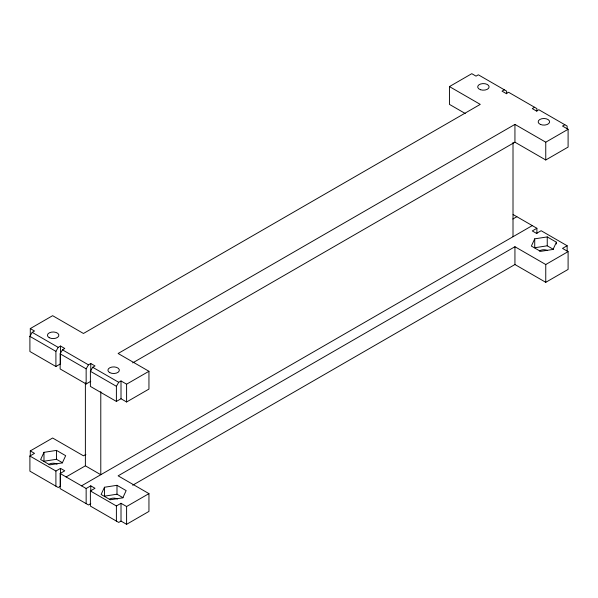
<?xml version="1.0" encoding="UTF-8"?>
<svg xmlns="http://www.w3.org/2000/svg" width="598" height="598" viewBox="0 0 598 598"><rect width="100%" height="100%" fill="white"/><g stroke="black" fill="none" stroke-linecap="round" stroke-linejoin="round"><path stroke-width="0.9" d="M43.983 452.335L40.634 459.563L49.798 464.848L62.312 462.912L65.668 455.683L56.504 450.399L43.983 452.335L43.983 461.23L56.504 459.294L62.611 462.822M104.471 487.25L101.114 494.479L110.279 499.771L122.799 497.835L126.156 490.607L116.991 485.314L104.471 487.25L104.471 496.153L116.991 494.21L123.098 497.738M534.724 238.849L531.368 246.077L540.532 251.369L553.053 249.433L556.402 242.205L547.245 236.913L534.724 238.849L534.724 247.744L547.245 245.808L553.352 249.336M55.906 366.507L55.906 351.377L58.215 347.378L60.525 346.04L60.525 363.838L55.906 366.507L29.9 351.489L29.9 336.368L32.21 332.361L34.52 331.03L30.289 328.579L30.289 336.592M90.769 381.3L86.149 383.968L60.144 368.951L60.144 353.829L62.454 349.823L64.763 348.492L60.525 346.04M86.149 383.968L86.149 368.839L88.459 364.84L90.769 363.502L95.007 365.946L92.697 367.284L90.388 371.283L90.388 386.413L116.393 401.422L121.013 398.754L126.597 401.983L148.947 389.081L148.947 371.283L118.12 353.493L514.938 124.399L545.757 142.189L568.1 129.288L568.1 147.086L545.757 159.987L514.938 142.189L132.674 362.889M116.393 401.422L116.393 386.301L118.703 382.294L121.013 380.963L126.597 384.185L148.947 371.283M30.289 328.579L52.631 315.684L83.451 333.475L480.261 104.381L449.442 86.583L449.442 104.381L465.244 113.5M449.442 86.583L471.785 73.681L476.023 76.133L478.333 74.795L506.656 91.143L506.656 93.811M504.338 89.812L502.028 91.143L506.267 93.587L508.577 92.256L536.892 108.604L536.892 111.273M534.582 107.266L532.272 108.604L536.511 111.049L538.82 109.718L567.136 126.066L567.136 128.734M564.826 124.728L562.516 126.066L568.1 129.288M30.289 456.252L30.289 450.914L52.631 438.013L83.451 455.811L85.873 454.413M90.769 503.628L88.459 504.966L60.144 488.618L60.144 473.496L64.763 470.82L60.525 468.376L60.525 486.174L58.215 487.505L29.9 471.157L29.9 456.035L34.52 453.366L30.289 450.914M29.9 456.035L55.906 471.045L60.525 468.376M66.116 476.942L85.379 465.82L100.785 474.715L100.785 391.645M512.845 219.018L516.859 216.7M81.522 485.838L532.272 225.603M60.144 473.496L86.149 488.506L90.769 485.838L95.007 488.282L90.388 490.951L90.388 506.08L118.703 522.428L121.013 521.09L126.597 524.319L148.947 511.417L148.947 493.619L118.12 475.829L514.938 246.727L545.757 264.525L568.1 251.623L568.1 269.421L545.757 282.316L514.938 264.525L132.674 485.225M536.892 233.609L536.892 228.272L532.272 230.94L536.511 233.384L541.13 230.716L567.136 245.733L567.136 251.07M90.388 490.951L116.393 505.968L121.013 503.299L126.597 506.521L148.947 493.619M567.136 245.733L562.516 248.402L568.1 251.623M513.129 214.547L536.892 228.272M32.21 332.361L58.215 347.378M62.454 349.823L88.459 364.84M92.697 367.284L118.703 382.294M29.9 336.368L55.906 351.377M60.144 353.829L86.149 368.839M90.388 371.283L116.393 386.301M556.402 242.205L556.402 243.984M547.245 236.913L547.245 245.808M545.757 142.189L545.757 159.987M545.757 264.525L545.757 282.316M514.938 124.399L514.938 142.189M514.938 246.727L514.938 264.525M513.009 142.451L513.009 236.718M126.597 384.185L126.597 401.983M126.597 506.521L126.597 524.319M121.013 380.963L121.013 398.754M121.013 503.299L121.013 521.09M116.991 485.314L116.991 494.21M116.393 505.968L116.393 521.09M90.769 363.502L90.769 370.618M90.769 485.838L90.769 491.175M86.149 488.506L86.149 503.628M85.379 382.75L85.379 465.82M56.504 450.399L56.504 459.294M55.906 471.045L55.906 486.174M109.427 499.203A5.718 3.304 0 0 1 117.514 499.009M48.961 464.272A5.718 3.304 0 0 1 57.049 464.1M539.344 251.025A5.718 3.304 0 0 1 547.364 250.413M109.755 372.636A5.718 3.304 0 0 0 119.219 370.932A5.718 3.304 0 0 0 111.931 367.052A5.718 3.304 0 0 0 109.755 372.636M49.253 337.706A5.718 3.304 0 0 0 58.724 336.024A5.718 3.304 0 0 0 51.473 332.129A5.718 3.304 0 0 0 49.253 337.706M480.5 89.73A5.718 3.304 0 0 0 489.119 86.912A5.718 3.304 0 0 0 480.583 84.012A5.718 3.304 0 0 0 480.5 89.73M540.405 124.429A5.718 3.304 0 0 0 549.562 122.231A5.718 3.304 0 0 0 541.691 118.755A5.718 3.304 0 0 0 540.405 124.429"/></g></svg>
